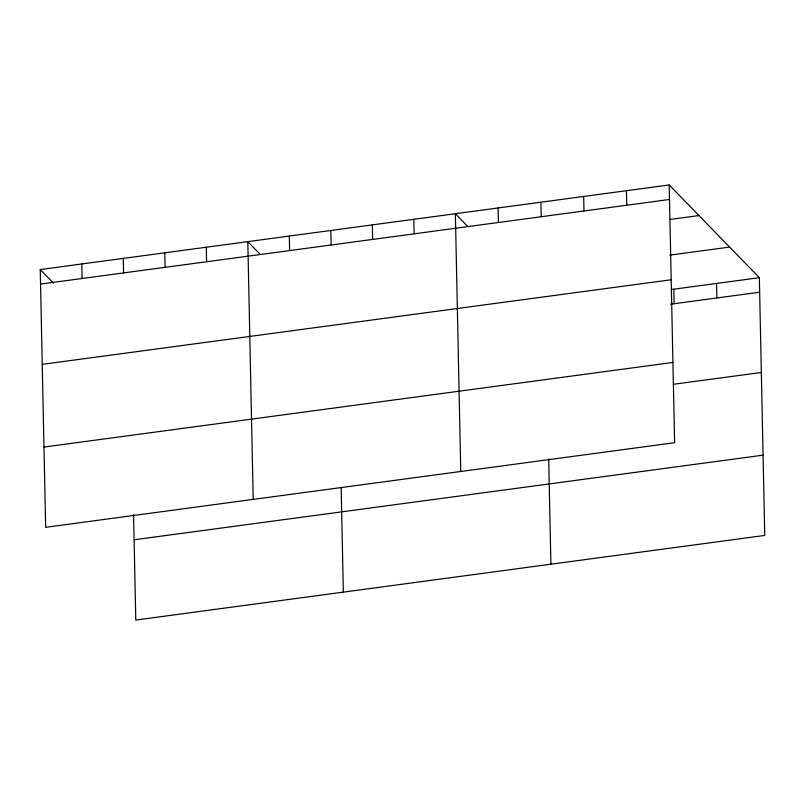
<?xml version="1.0" encoding="UTF-8"?>
<svg xmlns="http://www.w3.org/2000/svg" width="805" height="805" viewBox="0 0 805 805"><rect width="100%" height="100%" fill="white"/><g stroke="black" fill="none" stroke-linecap="round" stroke-linejoin="round"><path stroke-width="1.21" d="M669.207 184.949L674.61 442.71L45.654 527.315L40.25 269.564L669.207 184.949L759.346 277.685L764.75 535.436L135.793 620.051L133.58 514.727M40.552 284.084L669.519 199.479M669.629 219.503L698.961 215.549M669.73 255.135L729.602 247.085M42.232 364.353L671.199 279.748M671.37 289.518L759.346 277.685M670.454 304.21L759.658 292.205M43.963 447.057L672.93 362.441M673.352 384.307L761.339 372.474M134.113 539.783L763.07 455.167M467.755 226.467L455.368 213.717L460.762 471.478M260.206 254.39L247.809 241.641L253.203 499.392M40.25 269.564L53.472 283.159M716.581 283.441L716.883 297.961M673.815 289.186L674.117 303.716M626.441 190.705L626.743 205.235M583.675 196.46L583.977 210.98M548.698 458.88L550.902 564.204M540.9 202.216L541.202 216.736M498.134 207.962L498.436 222.492M413.851 219.302L414.152 233.832M372.343 224.887L372.645 239.417M341.169 488.051L343.343 592.128M330.825 230.472L331.137 245.002M289.317 236.056L289.619 250.586M206.291 247.226L206.603 261.756M164.784 252.81L165.085 267.341M123.276 258.395L123.578 272.915M81.758 263.98L82.07 278.5"/></g></svg>
